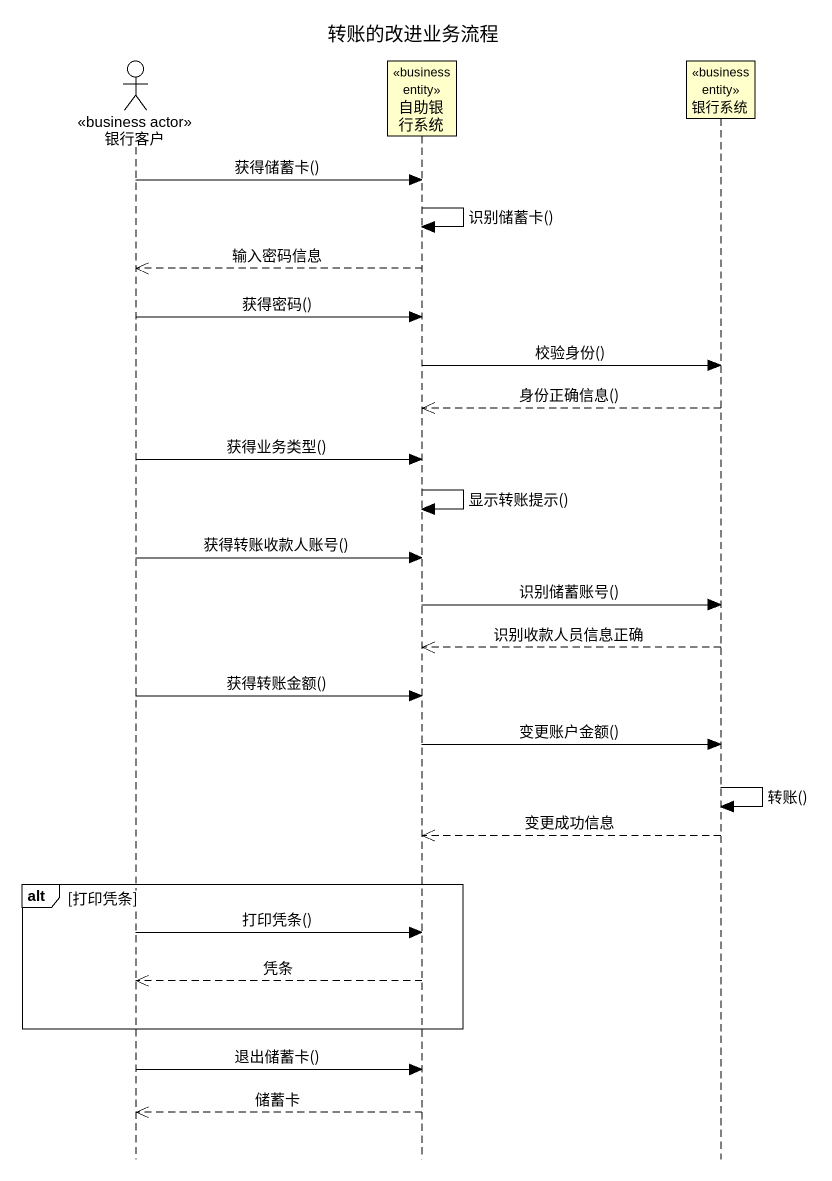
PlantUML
@startuml
title 转账的改进业务流程
hide footbox
actor 银行客户 <<business actor>>
participant 自助银行系统 <<business entity>>
participant 银行系统 <<business entity>>

银行客户 -> 自助银行系统 : 获得储蓄卡()
自助银行系统 -> 自助银行系统 : 识别储蓄卡()
自助银行系统 -->> 银行客户 : 输入密码信息
银行客户 -> 自助银行系统 : 获得密码()
自助银行系统 -> 银行系统 : 校验身份()
银行系统 -->> 自助银行系统 : 身份正确信息()
银行客户 -> 自助银行系统 : 获得业务类型()
自助银行系统 -> 自助银行系统 : 显示转账提示()
银行客户 -> 自助银行系统 : 获得转账收款人账号()
自助银行系统 -> 银行系统 : 识别储蓄账号()
银行系统 -->> 自助银行系统 : 识别收款人员信息正确
银行客户 -> 自助银行系统 : 获得转账金额()
自助银行系统 -> 银行系统 : 变更账户金额()
银行系统 -> 银行系统 : 转账()
银行系统 -->> 自助银行系统 : 变更成功信息
alt 打印凭条
  银行客户 -> 自助银行系统 : 打印凭条()
  自助银行系统 -->> 银行客户 : 凭条
end
银行客户 -> 自助银行系统 : 退出储蓄卡()
自助银行系统 -->> 银行客户 : 储蓄卡
@enduml
